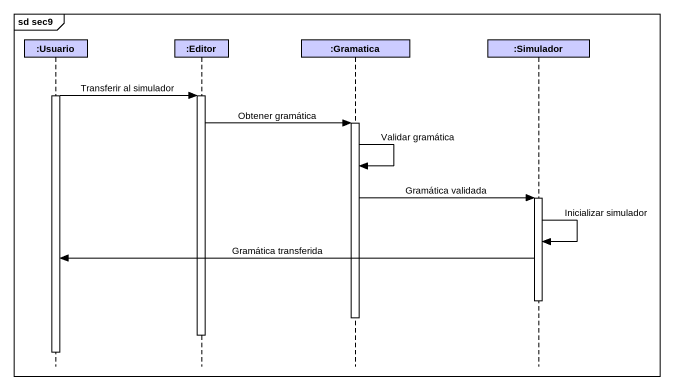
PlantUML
@startuml
mainframe sd sec9
hide footbox
participant ":Usuario" as Usuario #CCCCFF
participant ":Editor" as Editor #CCCCFF
participant ":Gramatica" as Gramatica #CCCCFF
participant ":Simulador" as Simulador #CCCCFF

activate Usuario
Usuario -> Editor : Transferir al simulador
activate Editor
Editor -> Gramatica : Obtener gramática
activate Gramatica
Gramatica -> Gramatica : Validar gramática
Gramatica -> Simulador : Gramática validada
activate Simulador
Simulador -> Simulador : Inicializar simulador
Simulador -> Usuario : Gramática transferida
deactivate Simulador
deactivate Gramatica
deactivate Editor
deactivate Usuario
@enduml
